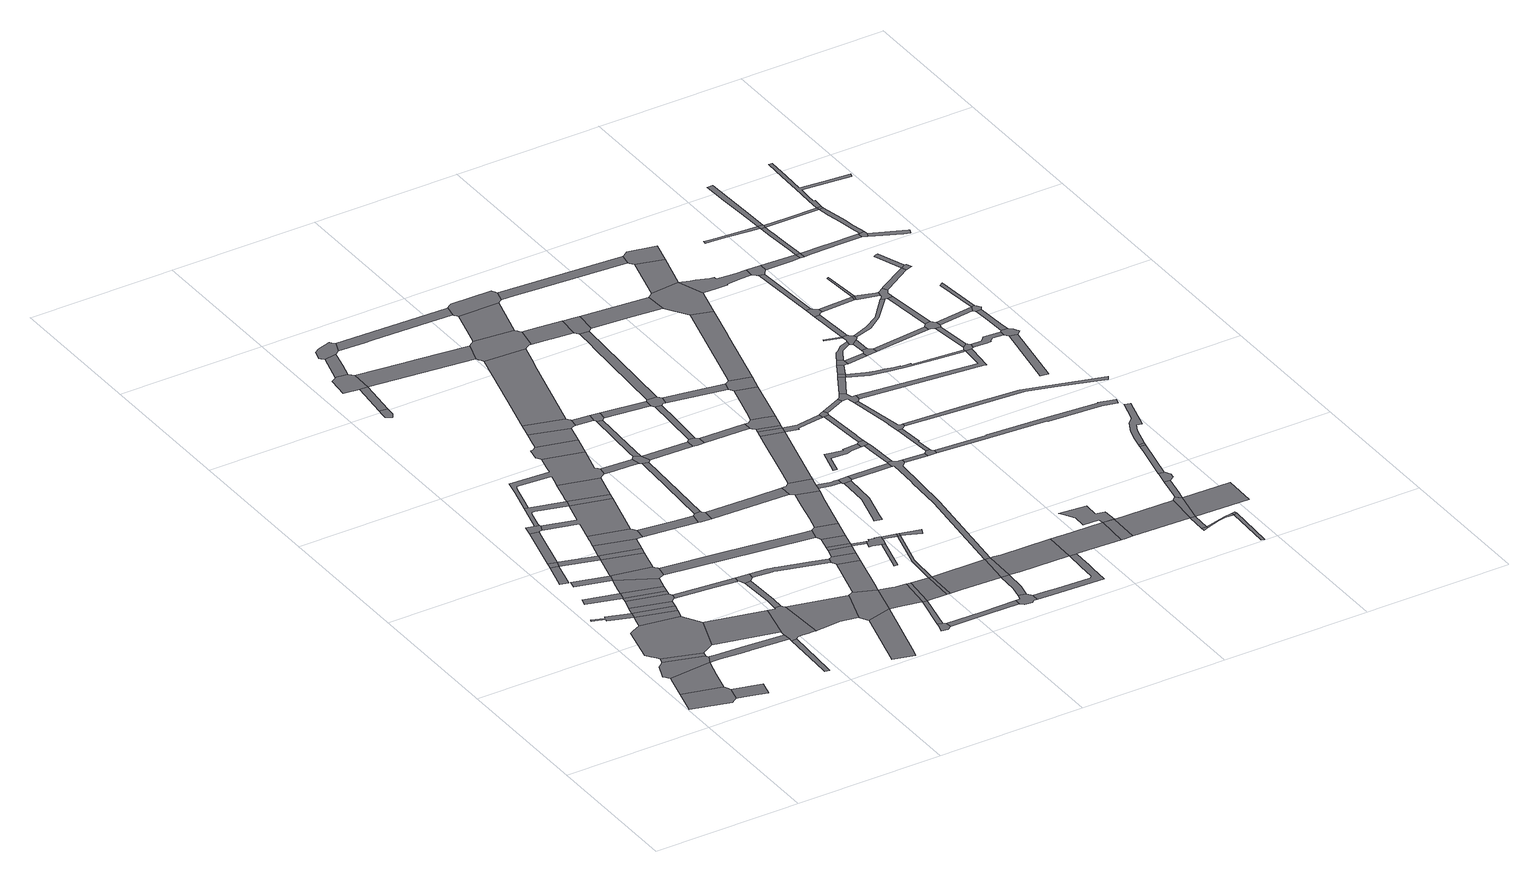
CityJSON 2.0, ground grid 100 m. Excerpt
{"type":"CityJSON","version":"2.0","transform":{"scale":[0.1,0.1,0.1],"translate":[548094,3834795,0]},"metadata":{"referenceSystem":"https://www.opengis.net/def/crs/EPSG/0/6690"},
"CityObjects":{
"road1":{"type":"Road","geometry":[{"type":"MultiSurface","lod":"1","boundaries":[[[0,1,2,3,4,5,6,7]]]}]},
"road2":{"type":"Road","attributes":{"RoadStructureAttribute.sectionType":"1"},"geometry":[{"type":"MultiSurface","lod":"1","boundaries":[[[8,9,10,11,0,7]]]}]},
"road3":{"type":"Road","geometry":[{"type":"MultiSurface","lod":"1","boundaries":[[[12,13,14,15,16,17,10,9,18,19,20]]]}]},
"road4":{"type":"Road","attributes":{"RoadStructureAttribute.sectionType":"1"},"geometry":[{"type":"MultiSurface","lod":"1","boundaries":[[[5,4,21,22,23,24,25]]]}]},
"road5":{"type":"Road","attributes":{"RoadStructureAttribute.sectionType":"1"},"geometry":[{"type":"MultiSurface","lod":"1","boundaries":[[[26,12,20,27]]]}]},
"road6":{"type":"Road","attributes":{"RoadStructureAttribute.sectionType":"1"},"geometry":[{"type":"MultiSurface","lod":"1","boundaries":[[[28,29,30,31,32,33,34,35]]]}]},
"road7":{"type":"Road","geometry":[{"type":"MultiSurface","lod":"1","boundaries":[[[36,37,38,39,40,41,26,27,42,43,44,45,46]]]}]},
"road8":{"type":"Road","attributes":{"RoadStructureAttribute.sectionType":"1"},"geometry":[{"type":"MultiSurface","lod":"1","boundaries":[[[47,48,49,50]]]}]},
"road9":{"type":"Road","attributes":{"RoadStructureAttribute.sectionType":"1"},"geometry":[{"type":"MultiSurface","lod":"1","boundaries":[[[51,52,53,54]]]}]},
"road10":{"type":"Road","attributes":{"RoadStructureAttribute.sectionType":"1"},"geometry":[{"type":"MultiSurface","lod":"1","boundaries":[[[34,55,56,36,46,57,58,59]]]}]},
"road11":{"type":"Road","geometry":[{"type":"MultiSurface","lod":"1","boundaries":[[[60,51,54,61]]]}]},
"road12":{"type":"Road","geometry":[{"type":"MultiSurface","lod":"1","boundaries":[[[35,34,59,62]]]}]},
"road13":{"type":"Road","attributes":{"RoadStructureAttribute.sectionType":"1"},"geometry":[{"type":"MultiSurface","lod":"1","boundaries":[[[63,64,65,66]]]}]},
"road14":{"type":"Road","attributes":{"RoadStructureAttribute.sectionType":"1"},"geometry":[{"type":"MultiSurface","lod":"1","boundaries":[[[67,35,62,68]]]}]},
"road15":{"type":"Road","attributes":{"RoadStructureAttribute.sectionType":"1"},"geometry":[{"type":"MultiSurface","lod":"1","boundaries":[[[69,70,71,18,9,72,73,74,75,76,77,78,79,80,81]]]}]},
"road16":{"type":"Road","geometry":[{"type":"MultiSurface","lod":"1","boundaries":[[[82,67,68,83,84,85,86,87,88]]]}]},
"road17":{"type":"Road","attributes":{"RoadStructureAttribute.sectionType":"1"},"geometry":[{"type":"MultiSurface","lod":"1","boundaries":[[[49,89,90,82,88,91]]]}]},
"road18":{"type":"Road","attributes":{"RoadStructureAttribute.sectionType":"1"},"geometry":[{"type":"MultiSurface","lod":"1","boundaries":[[[92,60,61,93,94]]]}]},
"road19":{"type":"Road","geometry":[{"type":"MultiSurface","lod":"1","boundaries":[[[50,49,91,95]]]}]},
"road20":{"type":"Road","attributes":{"RoadStructureAttribute.sectionType":"1"},"geometry":[{"type":"MultiSurface","lod":"1","boundaries":[[[96,61,54,97,98,99]]]}]},
"road21":{"type":"Road","attributes":{"RoadStructureAttribute.sectionType":"1"},"geometry":[{"type":"MultiSurface","lod":"1","boundaries":[[[65,100,101,50,95,102]]]}]},
"road22":{"type":"Road","attributes":{"RoadStructureAttribute.sectionType":"1"},"geometry":[{"type":"MultiSurface","lod":"1","boundaries":[[[45,44,103,104,105]]]}]},
"road23":{"type":"Road","geometry":[{"type":"MultiSurface","lod":"1","boundaries":[[[106,107,92,94,108,109,110,111,112,113,114]]]}]},
"road24":{"type":"Road","geometry":[{"type":"MultiSurface","lod":"1","boundaries":[[[66,65,102,115,116,117,118,119,120]]]}]},
"road25":{"type":"Road","attributes":{"RoadStructureAttribute.sectionType":"1"},"geometry":[{"type":"MultiSurface","lod":"1","boundaries":[[[121,122,123,124,125,126]]]}]},
"road26":{"type":"Road","attributes":{"RoadStructureAttribute.sectionType":"1"},"geometry":[{"type":"MultiSurface","lod":"1","boundaries":[[[98,127,128,129,130,66,120,131]]]}]},
"road27":{"type":"Road","geometry":[{"type":"MultiSurface","lod":"1","boundaries":[[[99,98,131,132]]]}]},
"road28":{"type":"Road","attributes":{"RoadStructureAttribute.sectionType":"1"},"geometry":[{"type":"MultiSurface","lod":"1","boundaries":[[[133,85,84,134,135,136,137]]]}]},
"road29":{"type":"Road","attributes":{"RoadStructureAttribute.sectionType":"1"},"geometry":[{"type":"MultiSurface","lod":"1","boundaries":[[[138,99,132,139]]]}]},
"road30":{"type":"Road","attributes":{"RoadStructureAttribute.sectionType":"1"},"geometry":[{"type":"MultiSurface","lod":"1","boundaries":[[[140,114,113,141,142,143,144,145,146,147,148,149]]]}]},
"road31":{"type":"Road","geometry":[{"type":"MultiSurface","lod":"1","boundaries":[[[150,151,105,104,152,81,80,153,121,126,154,155,156,157,158,159,160,161,162,163]]]}]},
"road32":{"type":"Road","geometry":[{"type":"MultiSurface","lod":"1","boundaries":[[[164,165,166,138,139,167,168,169,170,171]]]}]},
"road33":{"type":"Road","geometry":[{"type":"MultiSurface","lod":"1","boundaries":[[[147,172,111,110,173,174,164,171,175]]]}]},
"road34":{"type":"Road","attributes":{"RoadStructureAttribute.sectionType":"1"},"geometry":[{"type":"MultiSurface","lod":"1","boundaries":[[[176,177,178,179,180,181,182,150,163]]]}]},
"road35":{"type":"Road","geometry":[{"type":"MultiSurface","lod":"1","boundaries":[[[183,184,185,186,187,188]]]}]},
"road36":{"type":"Road","geometry":[{"type":"MultiSurface","lod":"1","boundaries":[[[189,137,136,190,191,192,179,178,193,194]]]}]},
"road37":{"type":"Road","attributes":{"RoadStructureAttribute.sectionType":"1"},"geometry":[{"type":"MultiSurface","lod":"1","boundaries":[[[195,183,188,196]]]}]},
"road38":{"type":"Road","geometry":[{"type":"MultiSurface","lod":"1","boundaries":[[[148,147,175,197]]]}]},
"road39":{"type":"Road","attributes":{"RoadStructureAttribute.sectionType":"1"},"geometry":[{"type":"MultiSurface","lod":"1","boundaries":[[[160,159,198,199,200,201,202]]]}]},
"road40":{"type":"Road","geometry":[{"type":"MultiSurface","lod":"1","boundaries":[[[203,204,205,206,195,196,207,208]]]}]},
"road41":{"type":"Road","attributes":{"RoadStructureAttribute.sectionType":"1"},"geometry":[{"type":"MultiSurface","lod":"1","boundaries":[[[209,210,211,212,213,214,140,149,215,216,217,218,219,220,221,222,223,224,225,226,227,228,229,230,231,232,233]]]}]},
"road42":{"type":"Road","attributes":{"RoadStructureAttribute.sectionType":"1"},"geometry":[{"type":"MultiSurface","lod":"1","boundaries":[[[234,235,236,237,238,239]]]}]},
"road43":{"type":"Road","attributes":{"RoadStructureAttribute.sectionType":"1"},"geometry":[{"type":"MultiSurface","lod":"1","boundaries":[[[224,240,241,242,148,197,243,225]]]}]},
"road44":{"type":"Road","attributes":{"RoadStructureAttribute.sectionType":"1"},"geometry":[{"type":"MultiSurface","lod":"1","boundaries":[[[244,169,168,245,246,247]]]}]},
"road45":{"type":"Road","attributes":{"RoadStructureAttribute.sectionType":"1"},"geometry":[{"type":"MultiSurface","lod":"1","boundaries":[[[248,249,250,251,203,208]]]}]},
"road46":{"type":"Road","attributes":{"RoadStructureAttribute.sectionType":"1"},"geometry":[{"type":"MultiSurface","lod":"1","boundaries":[[[252,253,117,116,254,255,256,257]]]}]},
"road47":{"type":"Road","attributes":{"RoadStructureAttribute.sectionType":"1"},"geometry":[{"type":"MultiSurface","lod":"1","boundaries":[[[258,259,260,261,262,263,264,194,193,265,266,267,268,269,270]]]}]},
"road48":{"type":"Road","geometry":[{"type":"MultiSurface","lod":"1","boundaries":[[[271,272,273,274,275,276,277,251,250,278,279,280]]]}]},
"road49":{"type":"Road","geometry":[{"type":"MultiSurface","lod":"1","boundaries":[[[281,282,202,201,283,236,235,284]]]}]},
"road50":{"type":"Road","geometry":[{"type":"MultiSurface","lod":"1","boundaries":[[[285,286,287,288,289,290,209,233,291]]]}]},
"road51":{"type":"Road","geometry":[{"type":"MultiSurface","lod":"1","boundaries":[[[292,293,294,295,296,247,246,297,298,299,300,301]]]}]},
"road52":{"type":"Road","geometry":[{"type":"MultiSurface","lod":"1","boundaries":[[[302,303,304,305,306,307,308,309,310]]]}]},
"road53":{"type":"Road","attributes":{"RoadStructureAttribute.sectionType":"1"},"geometry":[{"type":"MultiSurface","lod":"1","boundaries":[[[311,312,285,291,313]]]}]},
"road54":{"type":"Road","attributes":{"RoadStructureAttribute.sectionType":"1"},"geometry":[{"type":"MultiSurface","lod":"1","boundaries":[[[229,228,314,315,316,317]]]}]},
"road55":{"type":"Road","attributes":{"RoadStructureAttribute.sectionType":"1"},"geometry":[{"type":"MultiSurface","lod":"1","boundaries":[[[318,319,320,284,235,321,322,323,324,325]]]}]},
"road56":{"type":"Road","attributes":{"RoadStructureAttribute.sectionType":"1"},"geometry":[{"type":"MultiSurface","lod":"1","boundaries":[[[324,302,310,326]]]}]},
"road57":{"type":"Road","attributes":{"RoadStructureAttribute.sectionType":"1"},"geometry":[{"type":"MultiSurface","lod":"1","boundaries":[[[327,328,281,284,329,330,331]]]}]},
"road58":{"type":"Road","attributes":{"RoadStructureAttribute.sectionType":"1"},"geometry":[{"type":"MultiSurface","lod":"1","boundaries":[[[332,333,334,335,294,293,336,337,338]]]}]},
"road59":{"type":"Road","attributes":{"RoadStructureAttribute.sectionType":"1"},"geometry":[{"type":"MultiSurface","lod":"1","boundaries":[[[339,340,207,196,341,342]]]}]},
"road60":{"type":"Road","geometry":[{"type":"MultiSurface","lod":"1","boundaries":[[[343,311,313,344,345,346,347,348,349,350]]]}]},
"road61":{"type":"Road","geometry":[{"type":"MultiSurface","lod":"1","boundaries":[[[351,352,270,269,353,354,327,331,355]]]}]},
"road62":{"type":"Road","geometry":[{"type":"MultiSurface","lod":"1","boundaries":[[[325,324,326,356]]]}]},
"road63":{"type":"Road","geometry":[{"type":"MultiSurface","lod":"1","boundaries":[[[357,317,316,332,338,358,359]]]}]},
"road64":{"type":"Road","attributes":{"RoadStructureAttribute.sectionType":"1"},"geometry":[{"type":"MultiSurface","lod":"1","boundaries":[[[360,351,355,361,362]]]}]},
"road65":{"type":"Road","attributes":{"RoadStructureAttribute.sectionType":"1"},"geometry":[{"type":"MultiSurface","lod":"1","boundaries":[[[363,356,326,364,365,366,367]]]}]},
"road66":{"type":"Road","geometry":[{"type":"MultiSurface","lod":"1","boundaries":[[[368,360,362,369,370]]]}]},
"road67":{"type":"Road","attributes":{"RoadStructureAttribute.sectionType":"1"},"geometry":[{"type":"MultiSurface","lod":"1","boundaries":[[[371,301,300,372,373]]]}]},
"road68":{"type":"Road","attributes":{"RoadStructureAttribute.sectionType":"1"},"geometry":[{"type":"MultiSurface","lod":"1","boundaries":[[[374,307,306,375,376,377]]]}]},
"road69":{"type":"Road","attributes":{"RoadStructureAttribute.sectionType":"1"},"geometry":[{"type":"MultiSurface","lod":"1","boundaries":[[[378,368,370,379]]]}]},
"road70":{"type":"Road","attributes":{"RoadStructureAttribute.sectionType":"1"},"geometry":[{"type":"MultiSurface","lod":"1","boundaries":[[[380,381,357,359,382,383]]]}]},
"road71":{"type":"Road","attributes":{"RoadStructureAttribute.sectionType":"1"},"geometry":[{"type":"MultiSurface","lod":"1","boundaries":[[[347,346,384,385]]]}]},
"road72":{"type":"Road","geometry":[{"type":"MultiSurface","lod":"1","boundaries":[[[367,366,386,387]]]}]},
"road73":{"type":"Road","attributes":{"RoadStructureAttribute.sectionType":"1"},"geometry":[{"type":"MultiSurface","lod":"1","boundaries":[[[388,280,279,389,390,391,392,393,394]]]}]},
"road74":{"type":"Road","geometry":[{"type":"MultiSurface","lod":"1","boundaries":[[[395,257,256,396,378,379,397]]]}]},
"road75":{"type":"Road","attributes":{"RoadStructureAttribute.sectionType":"1"},"geometry":[{"type":"MultiSurface","lod":"1","boundaries":[[[398,399,343,350,400,401,402]]]}]},
"road76":{"type":"Road","attributes":{"RoadStructureAttribute.sectionType":"1"},"geometry":[{"type":"MultiSurface","lod":"1","boundaries":[[[403,369,362,404,405]]]}]},
"road77":{"type":"Road","attributes":{"RoadStructureAttribute.sectionType":"1"},"geometry":[{"type":"MultiSurface","lod":"1","boundaries":[[[359,358,406,407]]]}]},
"road78":{"type":"Road","attributes":{"RoadStructureAttribute.sectionType":"1"},"geometry":[{"type":"MultiSurface","lod":"1","boundaries":[[[408,409,410,411,412]]]}]},
"road79":{"type":"Road","geometry":[{"type":"MultiSurface","lod":"1","boundaries":[[[385,384,413,380,383,414,415,416]]]}]},
"road80":{"type":"Road","geometry":[{"type":"MultiSurface","lod":"1","boundaries":[[[417,418,419,420,421,422,405,404,423,424,425,408,412,426,427,428,429]]]}]},
"road81":{"type":"Road","attributes":{"RoadStructureAttribute.sectionType":"1"},"geometry":[{"type":"MultiSurface","lod":"1","boundaries":[[[430,431,432,433,367,387]]]}]},
"road82":{"type":"Road","attributes":{"RoadStructureAttribute.sectionType":"1"},"geometry":[{"type":"MultiSurface","lod":"1","boundaries":[[[434,435,436,395,397,437,438]]]}]},
"road83":{"type":"Road","attributes":{"RoadStructureAttribute.sectionType":"1"},"geometry":[{"type":"MultiSurface","lod":"1","boundaries":[[[439,387,386,440,441,442,443,444]]]}]},
"road84":{"type":"Road","attributes":{"RoadStructureAttribute.sectionType":"1"},"geometry":[{"type":"MultiSurface","lod":"1","boundaries":[[[429,428,432,445]]]}]},
"road85":{"type":"Road","geometry":[{"type":"MultiSurface","lod":"1","boundaries":[[[446,447,377,376,448,449,450,451,452,453]]]}]},
"road86":{"type":"Road","attributes":{"RoadStructureAttribute.sectionType":"1"},"geometry":[{"type":"MultiSurface","lod":"1","boundaries":[[[416,415,454,455]]]}]},
"road87":{"type":"Road","geometry":[{"type":"MultiSurface","lod":"1","boundaries":[[[456,407,406,457,458,459,460,461]]]}]},
"road88":{"type":"Road","geometry":[{"type":"MultiSurface","lod":"1","boundaries":[[[445,432,431,462]]]}]},
"road89":{"type":"Road","geometry":[{"type":"MultiSurface","lod":"1","boundaries":[[[463,464,465,373,372,466,434,438,467,468,469]]]}]},
"road90":{"type":"Road","geometry":[{"type":"MultiSurface","lod":"1","boundaries":[[[470,471,342,341,472,473,474,398,402,475,476,477,478,479,480,481,482]]]}]},
"road91":{"type":"Road","attributes":{"RoadStructureAttribute.sectionType":"1"},"geometry":[{"type":"MultiSurface","lod":"1","boundaries":[[[443,483,446,453,484,485]]]}]},
"road92":{"type":"Road","geometry":[{"type":"MultiSurface","lod":"1","boundaries":[[[486,487,488,489,462,431]]]}]},
"road93":{"type":"Road","attributes":{"RoadStructureAttribute.sectionType":"1"},"geometry":[{"type":"MultiSurface","lod":"1","boundaries":[[[490,491,456,461,492,493]]]}]},
"road94":{"type":"Road","geometry":[{"type":"MultiSurface","lod":"1","boundaries":[[[444,443,485,494]]]}]},
"road95":{"type":"Road","attributes":{"RoadStructureAttribute.sectionType":"1"},"geometry":[{"type":"MultiSurface","lod":"1","boundaries":[[[495,496,497,498,499,500,501,502]]]}]},
"road96":{"type":"Road","attributes":{"RoadStructureAttribute.sectionType":"1"},"geometry":[{"type":"MultiSurface","lod":"1","boundaries":[[[503,504,505,506,468,467,507,508,509]]]}]},
"road97":{"type":"Road","attributes":{"RoadStructureAttribute.sectionType":"1"},"geometry":[{"type":"MultiSurface","lod":"1","boundaries":[[[510,511,470,482,512]]]}]},
"road98":{"type":"Road","geometry":[{"type":"MultiSurface","lod":"1","boundaries":[[[513,455,454,490,493,514,515,516,517]]]}]},
"road99":{"type":"Road","attributes":{"RoadStructureAttribute.sectionType":"1"},"geometry":[{"type":"MultiSurface","lod":"1","boundaries":[[[460,459,518,519]]]}]},
"road100":{"type":"Road","attributes":{"RoadStructureAttribute.sectionType":"1"},"geometry":[{"type":"MultiSurface","lod":"1","boundaries":[[[520,521,522,463,469,523]]]}]},
"road101":{"type":"Road","geometry":[{"type":"MultiSurface","lod":"1","boundaries":[[[509,508,524,525,495,502,526,527,528]]]}]},
"road102":{"type":"Road","attributes":{"RoadStructureAttribute.sectionType":"1"},"geometry":[{"type":"MultiSurface","lod":"1","boundaries":[[[529,530,531,532,533,534,535,452,451,536,537,538,539,540,541]]]}]},
"road103":{"type":"Road","geometry":[{"type":"MultiSurface","lod":"1","boundaries":[[[542,543,394,393,544,545,510,512,546,547,548,549,550]]]}]},
"road104":{"type":"Road","attributes":{"RoadStructureAttribute.sectionType":"1"},"geometry":[{"type":"MultiSurface","lod":"1","boundaries":[[[551,479,478,552,553,554,555]]]}]},
"road105":{"type":"Road","attributes":{"RoadStructureAttribute.sectionType":"1"},"geometry":[{"type":"MultiSurface","lod":"1","boundaries":[[[556,557,558,513,517,559,560]]]}]},
"road106":{"type":"Road","attributes":{"RoadStructureAttribute.sectionType":"1"},"geometry":[{"type":"MultiSurface","lod":"1","boundaries":[[[561,562,494,485,563,564,565,566]]]}]},
"road107":{"type":"Road","geometry":[{"type":"MultiSurface","lod":"1","boundaries":[[[567,568,520,523,569]]]}]},
"road108":{"type":"Road","attributes":{"RoadStructureAttribute.sectionType":"1"},"geometry":[{"type":"MultiSurface","lod":"1","boundaries":[[[570,567,569,571,572]]]}]},
"road109":{"type":"Road","attributes":{"RoadStructureAttribute.sectionType":"1"},"geometry":[{"type":"MultiSurface","lod":"1","boundaries":[[[573,516,515,574,575]]]}]},
"road110":{"type":"Road","attributes":{"RoadStructureAttribute.sectionType":"1"},"geometry":[{"type":"MultiSurface","lod":"1","boundaries":[[[576,577,578,579,580,581,582,583,584,585,444,494,586,587,588,589]]]}]},
"road111":{"type":"Road","geometry":[{"type":"MultiSurface","lod":"1","boundaries":[[[590,591,592,593,594,519,518,595,570,572,596]]]}]},
"road112":{"type":"Road","attributes":{"RoadStructureAttribute.sectionType":"1"},"geometry":[{"type":"MultiSurface","lod":"1","boundaries":[[[597,598,528,527,599,600,580,579]]]}]},
"road113":{"type":"Road","attributes":{"RoadStructureAttribute.sectionType":"1"},"geometry":[{"type":"MultiSurface","lod":"1","boundaries":[[[601,602,603,604,605,606,607,608,609,610]]]}]},
"road114":{"type":"Road","geometry":[{"type":"MultiSurface","lod":"1","boundaries":[[[611,612,555,554,613,614,556,560,615,616,617]]]}]},
"road115":{"type":"Road","attributes":{"RoadStructureAttribute.sectionType":"1"},"geometry":[{"type":"MultiSurface","lod":"1","boundaries":[[[618,619,620,592,591,590,596,621,622,623]]]}]},
"road116":{"type":"Road","attributes":{"RoadStructureAttribute.sectionType":"1"},"geometry":[{"type":"MultiSurface","lod":"1","boundaries":[[[624,625,626,627,569,523,628,629,630,631,632,633,634]]]}]},
"road117":{"type":"Road","geometry":[{"type":"MultiSurface","lod":"1","boundaries":[[[635,636,637,638,639,578,577]]]}]},
"road118":{"type":"Road","geometry":[{"type":"MultiSurface","lod":"1","boundaries":[[[640,641,610,609,637,636]]]}]},
"road119":{"type":"Road","geometry":[{"type":"MultiSurface","lod":"1","boundaries":[[[642,643,644,575,574,645,618,623,646]]]}]},
"road120":{"type":"Road","attributes":{"RoadStructureAttribute.sectionType":"1"},"geometry":[{"type":"MultiSurface","lod":"1","boundaries":[[[647,648,649,650,651,641,640]]]}]},
"road121":{"type":"Road","geometry":[{"type":"MultiSurface","lod":"1","boundaries":[[[652,653,566,565,529,541,654,655,656,657,658,659]]]}]},
"road122":{"type":"Road","geometry":[{"type":"MultiSurface","lod":"1","boundaries":[[[589,588,660,661]]]}]},
"road123":{"type":"Road","geometry":[{"type":"MultiSurface","lod":"1","boundaries":[[[662,663,664,634,633,650,649,665]]]}]},
"road124":{"type":"Road","attributes":{"RoadStructureAttribute.sectionType":"1"},"geometry":[{"type":"MultiSurface","lod":"1","boundaries":[[[617,616,666,667,668,669]]]}]},
"road125":{"type":"Road","geometry":[{"type":"MultiSurface","lod":"1","boundaries":[[[670,671,672,661,660,673,674]]]}]},
"road126":{"type":"Road","attributes":{"RoadStructureAttribute.sectionType":"1"},"geometry":[{"type":"MultiSurface","lod":"1","boundaries":[[[675,662,665,676]]]}]},
"road127":{"type":"Road","attributes":{"RoadStructureAttribute.sectionType":"1"},"geometry":[{"type":"MultiSurface","lod":"1","boundaries":[[[677,548,547,678,679,680,681,682,683]]]}]},
"road128":{"type":"Road","attributes":{"RoadStructureAttribute.sectionType":"1"},"geometry":[{"type":"MultiSurface","lod":"1","boundaries":[[[684,685,686,687,672,671]]]}]},
"road129":{"type":"Road","attributes":{"RoadStructureAttribute.sectionType":"1"},"geometry":[{"type":"MultiSurface","lod":"1","boundaries":[[[688,689,642,646,690,691,692]]]}]},
"road130":{"type":"Road","attributes":{"RoadStructureAttribute.sectionType":"1"},"geometry":[{"type":"MultiSurface","lod":"1","boundaries":[[[693,694,695,696,697,698,699,700,701,702]]]}]},
"road131":{"type":"Road","attributes":{"RoadStructureAttribute.sectionType":"1"},"geometry":[{"type":"MultiSurface","lod":"1","boundaries":[[[659,658,703,704,705]]]}]},
"road132":{"type":"Road","geometry":[{"type":"MultiSurface","lod":"1","boundaries":[[[706,707,708,709,710,711,712,713,714,687,686,715,716]]]}]},
"road133":{"type":"Road","geometry":[{"type":"MultiSurface","lod":"1","boundaries":[[[717,718,719,675,676,720,712,711,721,722,723,724,725,726]]]}]},
"road134":{"type":"Road","attributes":{"RoadStructureAttribute.sectionType":"1"},"geometry":[{"type":"MultiSurface","lod":"1","boundaries":[[[727,717,726,728]]]}]},
"road135":{"type":"Road","geometry":[{"type":"MultiSurface","lod":"1","boundaries":[[[729,727,728,730,731]]]}]},
"road136":{"type":"Road","geometry":[{"type":"MultiSurface","lod":"1","boundaries":[[[732,733,734,735,669,668,736,688,692,737,738,739,740]]]}]},
"road137":{"type":"Road","attributes":{"RoadStructureAttribute.sectionType":"1"},"geometry":[{"type":"MultiSurface","lod":"1","boundaries":[[[705,704,741,742]]]}]},
"road138":{"type":"Road","attributes":{"RoadStructureAttribute.sectionType":"1"},"geometry":[{"type":"MultiSurface","lod":"1","boundaries":[[[743,729,731,744,745]]]}]},
"road139":{"type":"Road","geometry":[{"type":"MultiSurface","lod":"1","boundaries":[[[746,747,743,745,748,749,750,751,752]]]}]},
"road140":{"type":"Road","attributes":{"RoadStructureAttribute.sectionType":"1"},"geometry":[{"type":"MultiSurface","lod":"1","boundaries":[[[753,733,732,754]]]}]},
"road141":{"type":"Road","geometry":[{"type":"MultiSurface","lod":"1","boundaries":[[[755,756,757,758]]]}]},
"road142":{"type":"Road","attributes":{"RoadStructureAttribute.sectionType":"1"},"geometry":[{"type":"MultiSurface","lod":"1","boundaries":[[[741,755,758,759]]]}]},
"road143":{"type":"Road","attributes":{"RoadStructureAttribute.sectionType":"1"},"geometry":[{"type":"MultiSurface","lod":"1","boundaries":[[[760,750,749,761]]]}]},
"road144":{"type":"Road","attributes":{"RoadStructureAttribute.sectionType":"1"},"geometry":[{"type":"MultiSurface","lod":"1","boundaries":[[[762,763,764,765,766,767,768,769,746,752,770,771,772,773,774]]]}]},
"road145":{"type":"Road","geometry":[{"type":"MultiSurface","lod":"1","boundaries":[[[775,776,683,682,777,753,754,778]]]}]},
"road146":{"type":"Road","geometry":[{"type":"MultiSurface","lod":"1","boundaries":[[[779,742,741,759,780]]]}]},
"road147":{"type":"Road","attributes":{"RoadStructureAttribute.sectionType":"1"},"geometry":[{"type":"MultiSurface","lod":"1","boundaries":[[[781,782,783,758,757,784,785,786,787]]]}]},
"road148":{"type":"Road","geometry":[{"type":"MultiSurface","lod":"1","boundaries":[[[788,789,790,791]]]}]},
"road149":{"type":"Road","attributes":{"RoadStructureAttribute.sectionType":"1"},"geometry":[{"type":"MultiSurface","lod":"1","boundaries":[[[792,793,723,722,794,795,796,797,798]]]}]},
"road150":{"type":"Road","attributes":{"RoadStructureAttribute.sectionType":"1"},"geometry":[{"type":"MultiSurface","lod":"1","boundaries":[[[799,800,801,802,803,804,674,673,805,806,807,808,809,810,811]]]}]},
"road151":{"type":"Road","geometry":[{"type":"MultiSurface","lod":"1","boundaries":[[[812,813,814,815,816,817,818,760,761,819,820]]]}]},
"road152":{"type":"Road","attributes":{"RoadStructureAttribute.sectionType":"1"},"geometry":[{"type":"MultiSurface","lod":"1","boundaries":[[[821,822,823,824,825,826,827,828,829,732,740,830,831,832,833,834,835,836,837,838]]]}]},
"road153":{"type":"Road","attributes":{"RoadStructureAttribute.sectionType":"1"},"geometry":[{"type":"MultiSurface","lod":"1","boundaries":[[[839,840,841,842,815,814]]]}]},
"road154":{"type":"Road","attributes":{"RoadStructureAttribute.sectionType":"1"},"geometry":[{"type":"MultiSurface","lod":"1","boundaries":[[[843,844,787,845,846,847]]]}]},
"road155":{"type":"Road","geometry":[{"type":"MultiSurface","lod":"1","boundaries":[[[791,790,848,849,762,774,850,841,840,851,852,853,854,855,856]]]}]},
"road156":{"type":"Road","attributes":{"RoadStructureAttribute.sectionType":"1"},"geometry":[{"type":"MultiSurface","lod":"1","boundaries":[[[857,858,779,780,859,860]]]}]},
"road157":{"type":"Road","attributes":{"RoadStructureAttribute.sectionType":"1"},"geometry":[{"type":"MultiSurface","lod":"1","boundaries":[[[861,862,863,864,865,866,867,868,731,730,869,870,871,872,873,874,792,875]]]}]},
"road158":{"type":"Road","attributes":{"RoadStructureAttribute.sectionType":"1"},"geometry":[{"type":"MultiSurface","lod":"1","boundaries":[[[876,877,791,856]]]}]},
"road159":{"type":"Road","geometry":[{"type":"MultiSurface","lod":"1","boundaries":[[[878,781,787,844]]]}]},
"road160":{"type":"Road","attributes":{"RoadStructureAttribute.sectionType":"1"},"geometry":[{"type":"MultiSurface","lod":"1","boundaries":[[[879,780,759,880,881]]]}]},
"road161":{"type":"Road","geometry":[{"type":"MultiSurface","lod":"1","boundaries":[[[882,883,857,860,884,885,886,887,888,889,890]]]}]},
"road162":{"type":"Road","geometry":[{"type":"MultiSurface","lod":"1","boundaries":[[[891,892,893,894,877,876,895,896,897,898,899]]]}]},
"road163":{"type":"Road","attributes":{"RoadStructureAttribute.sectionType":"1"},"geometry":[{"type":"MultiSurface","lod":"1","boundaries":[[[900,901,716,715,902,903,904,905,906]]]}]},
"road164":{"type":"Road","attributes":{"RoadStructureAttribute.sectionType":"1"},"geometry":[{"type":"MultiSurface","lod":"1","boundaries":[[[907,894,893,908]]]}]},
"road165":{"type":"Road","attributes":{"RoadStructureAttribute.sectionType":"1"},"geometry":[{"type":"MultiSurface","lod":"1","boundaries":[[[909,910,882,890,911,912]]]}]},
"road166":{"type":"Road","attributes":{"RoadStructureAttribute.sectionType":"1"},"geometry":[{"type":"MultiSurface","lod":"1","boundaries":[[[913,820,819,914]]]}]},
"road167":{"type":"Road","geometry":[{"type":"MultiSurface","lod":"1","boundaries":[[[838,837,915,907,908,916,917,918,919,920]]]}]},
"road168":{"type":"Road","attributes":{"RoadStructureAttribute.sectionType":"1"},"geometry":[{"type":"MultiSurface","lod":"1","boundaries":[[[921,899,898,922]]]}]},
"road169":{"type":"Road","attributes":{"RoadStructureAttribute.sectionType":"1"},"geometry":[{"type":"MultiSurface","lod":"1","boundaries":[[[923,924,925,926,853,852,927,928,929,930,931]]]}]},
"road170":{"type":"Road","geometry":[{"type":"MultiSurface","lod":"1","boundaries":[[[932,909,912,933]]]}]},
"road171":{"type":"Road","geometry":[{"type":"MultiSurface","lod":"1","boundaries":[[[934,921,922,935]]]}]},
"road172":{"type":"Road","attributes":{"RoadStructureAttribute.sectionType":"1"},"geometry":[{"type":"MultiSurface","lod":"1","boundaries":[[[936,920,919,937,938,939]]]}]},
"road173":{"type":"Road","geometry":[{"type":"MultiSurface","lod":"1","boundaries":[[[940,941,942,943,875,792,798,944,945,946]]]}]},
"road174":{"type":"Road","attributes":{"RoadStructureAttribute.sectionType":"1"},"geometry":[{"type":"MultiSurface","lod":"1","boundaries":[[[947,948,949,921,934]]]}]},
"road175":{"type":"Road","attributes":{"RoadStructureAttribute.sectionType":"1"},"geometry":[{"type":"MultiSurface","lod":"1","boundaries":[[[950,951,952,953,954,932,933,955,956,957,958,959]]]}]},
"road176":{"type":"Road","attributes":{"RoadStructureAttribute.sectionType":"1"},"geometry":[{"type":"MultiSurface","lod":"1","boundaries":[[[960,961,962,963,964,965,966,967,968,969,970]]]}]},
"road177":{"type":"Road","attributes":{"RoadStructureAttribute.sectionType":"1"},"geometry":[{"type":"MultiSurface","lod":"1","boundaries":[[[971,942,941,972]]]}]},
"road178":{"type":"Road","attributes":{"RoadStructureAttribute.sectionType":"1"},"geometry":[{"type":"MultiSurface","lod":"1","boundaries":[[[973,934,935,974,975,976]]]}]},
"road179":{"type":"Road","geometry":[{"type":"MultiSurface","lod":"1","boundaries":[[[977,978,979,980,981,982,913,914,983,984,985,971,972,986,987,988]]]}]},
"road180":{"type":"Road","attributes":{"RoadStructureAttribute.sectionType":"1"},"geometry":[{"type":"MultiSurface","lod":"1","boundaries":[[[989,990,980,979]]]}]},
"road181":{"type":"Road","geometry":[{"type":"MultiSurface","lod":"1","boundaries":[[[991,939,938,992]]]}]},
"road182":{"type":"Road","geometry":[{"type":"MultiSurface","lod":"1","boundaries":[[[993,994,976,975,995,996,923,931,997,998,990,989,999,1000,1001]]]}]},
"road183":{"type":"Road","attributes":{"RoadStructureAttribute.sectionType":"1"},"geometry":[{"type":"MultiSurface","lod":"1","boundaries":[[[1002,1003,946,945,1004,1005,1006,1007,1008,1009,1010]]]}]},
"road184":{"type":"Road","attributes":{"RoadStructureAttribute.sectionType":"1"},"geometry":[{"type":"MultiSurface","lod":"1","boundaries":[[[1011,1012,1013,1014,1015,1016,1017,1018,1019,1020,939,991]]]}]},
"road185":{"type":"Road","attributes":{"RoadStructureAttribute.sectionType":"1"},"geometry":[{"type":"MultiSurface","lod":"1","boundaries":[[[1021,1022,1023,1024]]]}]},
"road186":{"type":"Road","geometry":[{"type":"MultiSurface","lod":"1","boundaries":[[[1025,970,969,1017,1016,1026]]]}]},
"road187":{"type":"Road","attributes":{"RoadStructureAttribute.sectionType":"1"},"geometry":[{"type":"MultiSurface","lod":"1","boundaries":[[[1027,988,987,1028]]]}]},
"road188":{"type":"Road","attributes":{"RoadStructureAttribute.sectionType":"1"},"geometry":[{"type":"MultiSurface","lod":"1","boundaries":[[[1029,1030,1031,1032,970,1025,1033,1034]]]}]},
"road189":{"type":"Road","attributes":{"RoadStructureAttribute.sectionType":"1"},"geometry":[{"type":"MultiSurface","lod":"1","boundaries":[[[1035,1036,1037,993,1001,1038,1039]]]}]},
"road190":{"type":"Road","geometry":[{"type":"MultiSurface","lod":"1","boundaries":[[[1040,1010,1009,1021,1024,1041,1042,1043]]]}]},
"road191":{"type":"Road","attributes":{"RoadStructureAttribute.sectionType":"1"},"geometry":[{"type":"MultiSurface","lod":"1","boundaries":[[[1044,1045,991,992,1046,1047,1048,1049,1050]]]}]},
"road192":{"type":"Road","attributes":{"RoadStructureAttribute.sectionType":"1"},"geometry":[{"type":"MultiSurface","lod":"1","boundaries":[[[1051,1052,1040,1043,1053,1054]]]}]},
"road193":{"type":"Road","geometry":[{"type":"MultiSurface","lod":"1","boundaries":[[[1055,1027,1028,1056,1051,1054,1057]]]}]},
"road194":{"type":"Road","attributes":{"RoadStructureAttribute.sectionType":"1"},"geometry":[{"type":"MultiSurface","lod":"1","boundaries":[[[1058,1026,1016,1059,1060,1061]]]}]},
"road195":{"type":"Road","attributes":{"RoadStructureAttribute.sectionType":"1"},"geometry":[{"type":"MultiSurface","lod":"1","boundaries":[[[1062,1063,1027,1055]]]}]},
"road196":{"type":"Road","geometry":[{"type":"MultiSurface","lod":"1","boundaries":[[[1064,1065,1066,1067,1068]]]}]},
"road197":{"type":"Road","geometry":[{"type":"MultiSurface","lod":"1","boundaries":[[[1069,1070,1068,1067,1035,1039,1071,1072]]]}]},
"road198":{"type":"Road","geometry":[{"type":"MultiSurface","lod":"1","boundaries":[[[1073,1074,1050,1049,1075,1076]]]}]},
"road199":{"type":"Road","attributes":{"RoadStructureAttribute.sectionType":"1"},"geometry":[{"type":"MultiSurface","lod":"1","boundaries":[[[1077,1078,1079,1080,1060,1081,1082,1083,1074,1073]]]}]},
"road200":{"type":"Road","geometry":[{"type":"MultiSurface","lod":"1","boundaries":[[[1061,1060,1080,1084]]]}]},
"road201":{"type":"Road","attributes":{"RoadStructureAttribute.sectionType":"1"},"geometry":[{"type":"MultiSurface","lod":"1","boundaries":[[[1085,1076,1075,1086,1087,1088,1089,1090]]]}]},
"road202":{"type":"Road","attributes":{"RoadStructureAttribute.sectionType":"1"},"geometry":[{"type":"MultiSurface","lod":"1","boundaries":[[[1091,1092,1093,1094,1095,1096,1097,1098,1099,1061,1084,1100,1101,1102,1103,1104,1105,1106]]]}]}
},
"vertices":[
[53,402,0],[8,229,0],[271,160,0],[290,172,0],[313,185,0],[339,288,0],[330,306,0],[315,332,0],
[353,474,0],[391,610,0],[100,581,0],[90,541,0],
[152,758,0],[129,740,0],[112,727,0],[70,621,0],[74,615,0],[90,594,0],[419,665,0],[417,666,0],[409,681,0],
[326,183,0],[375,170,0],[430,156,0],[509,135,0],[534,237,0],
[161,798,0],[418,717,0],
[132,1369,0],[126,1354,0],[40,1384,0],[36,1369,0],[122,1343,0],[116,1325,0],[275,1269,0],[289,1318,0],
[252,1176,0],[191,1144,0],[163,1129,0],[105,881,0],[128,847,0],[149,816,0],[436,728,0],[438,729,0],[505,768,0],[590,1006,0],[518,1133,0],
[117,1600,0],[104,1548,0],[333,1484,0],[347,1538,0],
[144,2001,0],[97,1818,0],[150,1804,0],[197,1988,0],
[274,1264,0],[268,1238,0],[526,1159,0],[532,1180,0],[537,1199,0],
[155,2046,0],[212,2032,0],
[550,1247,0],
[163,1801,0],[149,1748,0],[385,1686,0],[400,1739,0],
[302,1371,0],[564,1301,0],
[668,648,0],[467,661,0],[426,664,0],[404,609,0],[422,609,0],[463,606,0],[623,594,0],[631,594,0],[644,593,0],[657,592,0],[665,591,0],[933,573,0],[929,631,0],
[324,1450,0],[586,1323,0],[590,1322,0],[603,1357,0],[598,1360,0],[597,1361,0],[587,1381,0],
[331,1480,0],[328,1467,0],[596,1416,0],
[242,2388,0],[298,2362,0],[302,2373,0],
[610,1470,0],
[223,2029,0],[218,1982,0],[447,1916,0],[459,1962,0],
[376,1651,0],[358,1584,0],[633,1561,0],
[864,685,0],[931,669,0],[987,914,0],
[306,2443,0],[258,2454,0],[305,2378,0],[313,2382,0],[324,2382,0],[345,2426,0],[342,2428,0],[340,2436,0],[313,2442,0],
[669,1576,0],[675,1575,0],[691,1654,0],[686,1661,0],[679,1669,0],[668,1685,0],
[932,553,0],[918,179,0],[917,159,0],[950,154,0],[951,179,0],[968,552,0],
[439,1889,0],[433,1865,0],[431,1860,0],[404,1754,0],[709,1845,0],
[722,1895,0],
[910,1331,0],[788,1305,0],[810,1302,0],[1013,1283,0],[1017,1321,0],
[489,2073,0],[750,2005,0],
[366,2643,0],[342,2455,0],[371,2569,0],[375,2576,0],[380,2581,0],[391,2585,0],[402,2583,0],[607,2526,0],[619,2574,0],[390,2637,0],
[1042,916,0],[1041,902,0],[929,638,0],[932,563,0],[970,553,0],[987,569,0],[1022,569,0],[1058,568,0],[1099,568,0],[1114,569,0],[1100,889,0],[1094,897,0],[1082,913,0],[1082,914,0],
[517,2180,0],[508,2144,0],[506,2137,0],[772,2002,0],[793,2000,0],[802,2081,0],[787,2102,0],[779,2113,0],
[566,2369,0],[552,2321,0],[549,2306,0],[870,2456,0],
[1086,1002,0],[1085,1050,0],[1080,1243,0],[1038,1238,0],[1045,1049,0],[1047,1003,0],[1045,969,0],
[210,4020,0],[205,3980,0],[203,3943,0],[242,3918,0],[261,3948,0],[267,4014,0],
[1041,1319,0],[1020,1279,0],[1024,1277,0],[1025,1273,0],[1108,1273,0],[1112,1313,0],
[240,4288,0],[295,4281,0],
[882,2504,0],
[1131,570,0],[1169,573,0],[1290,582,0],[1407,557,0],[1489,797,0],
[189,4476,0],[187,4468,0],[148,4448,0],[132,4300,0],[295,4431,0],[269,4464,0],
[745,3052,0],[723,2965,0],[719,2948,0],[709,2907,0],[436,2925,0],[412,2820,0],[413,2730,0],[436,2816,0],[449,2859,0],[456,2872,0],[463,2876,0],[471,2876,0],[695,2859,0],[690,2841,0],[676,2787,0],[668,2759,0],[931,2688,0],[965,2711,0],[968,2714,0],[973,2713,0],[981,2773,0],[976,2781,0],[972,2786,0],[960,2804,0],[1007,2983,0],
[1481,51,0],[1611,543,0],[1443,495,0],[1335,90,0],[1328,60,0],[1473,22,0],
[643,2667,0],[639,2649,0],[630,2615,0],[921,2652,0],
[1052,2052,0],[1044,1973,0],[1160,1960,0],[1173,2038,0],
[294,4564,0],[322,4674,0],[327,4691,0],[242,4676,0],
[1624,1534,0],[1116,1599,0],[1295,1495,0],[1321,1491,0],[1663,1448,0],[1683,1525,0],
[1503,1232,0],[1285,1293,0],[1278,1294,0],[1267,1296,0],[1250,1299,0],[1246,1300,0],[1233,1303,0],[1243,1260,0],[1250,1259,0],[1262,1258,0],[1275,1254,0],[1592,1163,0],[1604,1203,0],
[370,4813,0],[362,4822,0],[273,4797,0],[237,4771,0],[218,4708,0],[224,4699,0],[226,4697,0],[331,4694,0],[359,4713,0],[389,4793,0],
[1526,815,0],[1524,814,0],[1423,529,0],[1666,758,0],
[782,3185,0],[750,3163,0],[749,3162,0],[739,3163,0],[723,3082,0],[732,3070,0],[1042,3118,0],
[1238,2052,0],[1234,2058,0],[1194,2054,0],[1192,2053,0],[1180,2043,0],[1174,1958,0],[1178,1958,0],[1225,1953,0],[1251,1952,0],[1253,2032,0],
[1765,247,0],[1759,224,0],[1746,172,0],[1788,162,0],[1820,185,0],[1812,224,0],[1804,233,0],[1798,238,0],[1797,239,0],
[817,3323,0],[800,3257,0],[1076,3246,0],
[1034,2711,0],[1149,2707,0],[1213,2704,0],[1202,2765,0],
[1763,733,0],[1761,733,0],[1753,735,0],[1694,528,0],[1711,525,0],[1818,505,0],[1824,504,0],[1847,724,0],
[1852,498,0],
[1612,1129,0],[1532,835,0],[1672,780,0],[1683,820,0],[1754,1092,0],
[1226,2695,0],[1221,2598,0],[1220,2571,0],[1220,2568,0],[1260,2568,0],[1260,2569,0],[1266,2683,0],
[716,4384,0],[605,4396,0],[1005,4202,0],[1051,4345,0],
[843,3427,0],[1111,3263,0],[1114,3264,0],[1116,3264,0],[1125,3325,0],[1123,3328,0],[1120,3333,0],[1105,3354,0],
[1631,1214,0],[1605,1203,0],[1592,1162,0],[1611,1131,0],[1776,1176,0],
[1875,721,0],
[1223,2788,0],[1286,2701,0],[1262,2763,0],
[1650,1287,0],[1792,1240,0],[1795,1251,0],
[1978,710,0],[1857,497,0],[1966,496,0],[1988,495,0],[1995,710,0],
[1658,1319,0],[1802,1276,0],[1803,1283,0],
[1605,2026,0],[1786,1938,0],[1788,2023,0],
[2074,222,0],[2092,182,0],[2298,179,0],[2298,220,0],
[1681,1412,0],[1827,1374,0],
[1246,3233,0],[1225,2835,0],[1265,2833,0],[1283,3226,0],
[1237,3251,0],[1244,3311,0],
[2010,495,0],[2017,709,0],
[1159,4773,0],[542,4708,0],[589,4707,0],[994,4697,0],[1083,4695,0],[1150,4693,0],[1165,4773,0],
[1720,1547,0],[1674,1427,0],[1863,1510,0],
[1035,4155,0],[922,3724,0],[1265,3956,0],[1274,3986,0],[1315,4141,0],
[1882,1255,0],[1887,1227,0],[1895,1251,0],
[1581,2692,0],[1583,2753,0],
[1955,1173,0],[1893,933,0],[1903,930,0],[1913,928,0],[1977,1167,0],
[1246,3238,0],[1284,3227,0],[1304,3244,0],[1311,3302,0],
[1986,1251,0],[1957,1258,0],[1955,1253,0],[1917,1260,0],[1914,1250,0],[1912,1245,0],[1878,1192,0],[1897,1188,0],[1941,1177,0],[1981,1182,0],[1988,1209,0],[1992,1224,0],[1998,1248,0],
[2030,926,0],[2103,1200,0],[2083,1199,0],[2008,916,0],
[1813,1913,0],[1781,1789,0],[1746,1646,0],[1931,1769,0],[1958,1872,0],
[2026,709,0],[2084,492,0],[2273,487,0],[2352,484,0],[2364,484,0],[2384,704,0],
[2089,1225,0],
[2341,259,0],[2332,220,0],[2323,155,0],[2375,150,0],[2393,165,0],[2415,164,0],[2417,215,0],[2392,248,0],
[1609,3205,0],[1613,3265,0],
[1604,2773,0],[1611,2691,0],[1633,2690,0],[1660,2689,0],[1662,2750,0],[1643,2770,0],
[2108,1220,0],
[1845,2046,0],[1818,2023,0],[1803,2023,0],[1801,1924,0],[1965,1901,0],[1975,1944,0],[1992,2008,0],
[1095,4376,0],[1077,4364,0],[1006,4201,0],[1016,4186,0],[1026,4170,0],[1331,4150,0],[1358,4165,0],[1368,4164,0],[1371,4164,0],[1397,4313,0],[1385,4329,0],[1380,4336,0],[1368,4353,0],
[2358,342,0],[2411,335,0],[2419,482,0],
[2228,1148,0],[2236,1167,0],[2245,1186,0],[2229,1190,0],
[1628,3185,0],[1618,3007,0],[1658,3005,0],[1669,3177,0],
[2423,702,0],
[2127,1866,0],[2119,1659,0],[2069,1468,0],[2057,1419,0],[2106,1409,0],[2119,1459,0],[2169,1652,0],[2177,1867,0],
[2090,1920,0],[2084,1920,0],[2076,1920,0],[2064,1921,0],[2046,1881,0],[2114,1881,0],[2118,1920,0],
[1171,4661,0],[1126,4493,0],[1452,4659,0],
[1630,3277,0],[1688,3191,0],[1704,3188,0],[1715,3249,0],[1692,3272,0],
[1975,2680,0],[1977,2738,0],
[1982,2575,0],[1964,2506,0],[1880,2180,0],[2130,2537,0],
[2115,1879,0],[2121,1872,0],[2180,1870,0],[2189,1878,0],[2187,1919,0],
[2834,469,0],[2829,329,0],[2825,212,0],[2810,194,0],[2635,203,0],[2578,206,0],[2505,211,0],[2485,161,0],[2873,143,0],[2879,278,0],[2881,335,0],[2881,354,0],[2884,467,0],
[1208,4800,0],[1189,4788,0],[1156,4683,0],[1160,4678,0],[1468,4671,0],[1483,4681,0],[1503,4759,0],[1496,4775,0],[1487,4797,0],
[1515,4302,0],[1502,4153,0],[1507,4153,0],[1653,4140,0],[1667,4288,0],
[1677,4110,0],[1669,3964,0],[1666,3943,0],[1706,3526,0],[1739,4103,0],
[2496,698,0],[2451,701,0],[2426,482,0],[2489,479,0],[2832,469,0],[2838,689,0],
[1995,2624,0],[1985,2584,0],[2142,2586,0],
[2002,2650,0],[2146,2600,0],[2149,2612,0],
[1913,3213,0],[2099,3117,0],[2114,3177,0],
[2522,1907,0],[2499,1928,0],[2466,1926,0],[2466,1914,0],[2469,1874,0],[2473,1874,0],[2485,1873,0],[2476,1666,0],[2474,1649,0],[2464,1398,0],[2502,1396,0],[2525,1846,0],[2555,1870,0],[2558,1904,0],
[2117,2736,0],[2116,2737,0],[2032,2759,0],[2004,2737,0],[1991,2738,0],[1985,2669,0],[2177,2720,0],
[2465,1914,0],[2366,1916,0],[2191,1879,0],[2366,1876,0],
[2323,2192,0],[2320,2177,0],[2198,2201,0],[2149,2024,0],[2172,2018,0],[2206,2143,0],[2320,2136,0],[2363,2153,0],[2428,2155,0],[2427,2195,0],
[1730,4282,0],[1695,4286,0],[1655,4139,0],[1677,4113,0],[1743,4106,0],[1769,4126,0],[1782,4277,0],
[2120,3086,0],[2044,2804,0],[2043,2799,0],[2192,2776,0],[2200,2805,0],[2264,3049,0],
[2246,2566,0],[2230,2564,0],[2228,2564,0],[2222,2566,0],[2217,2515,0],[2221,2528,0],[2236,2530,0],[2277,2536,0],[2320,2542,0],[2408,2554,0],[2404,2588,0],
[2488,2135,0],[2485,2159,0],[2449,2155,0],[2451,2125,0],[2456,2101,0],
[2479,2212,0],[2445,2208,0],
[2151,3198,0],[2149,3196,0],[2118,3176,0],[2103,3113,0],[2293,3160,0],
[2471,2280,0],[2474,2279,0],[2454,2561,0],[2418,2555,0],[2440,2272,0],
[2917,685,0],[2917,686,0],[2887,467,0],[2898,467,0],[2920,466,0],[2920,468,0],[3189,457,0],[3200,677,0],
[2712,1860,0],[2709,1891,0],
[2448,2612,0],[2432,2603,0],[2423,2598,0],[2462,2582,0],
[2013,4106,0],[2247,4087,0],[2248,4086,0],[2242,4236,0],
[2761,1904,0],[2760,1915,0],[2734,1913,0],[2773,1857,0],[2775,1890,0],
[2593,2677,0],[2606,2649,0],
[1853,4736,0],[1490,4680,0],[1602,4673,0],[1709,4666,0],[1848,4657,0],[2339,4624,0],[2351,4704,0],
[2749,2026,0],[2756,2027,0],[2742,2197,0],[2710,2194,0],
[2345,3937,0],[2163,3246,0],[2407,3597,0],[2417,3633,0],[2486,3900,0],
[3048,877,0],[3089,807,0],[3088,720,0],[3198,717,0],[3200,678,0],[3277,675,0],[3277,772,0],[3210,782,0],[3219,887,0],[3030,904,0],
[3214,456,0],[3271,455,0],[3277,674,0],
[2760,2238,0],[2754,2242,0],[2743,2249,0],[2741,2250,0],[2741,2252,0],[2684,2593,0],[2655,2588,0],[2700,2309,0],[2704,2261,0],[2772,2214,0],[2774,2238,0],
[2630,2723,0],[2607,2683,0],[2603,2682,0],[2645,2652,0],[2695,2606,0],[2703,2615,0],[2705,2655,0],[2677,2658,0],[2676,2661,0],[2666,2702,0],
[2721,2882,0],[2759,2860,0],
[2738,2911,0],[2762,2859,0],[2777,2889,0],
[2479,4281,0],[2278,4262,0],[2266,4253,0],[2244,4237,0],[2344,3939,0],[2504,3967,0],[2529,4060,0],[2541,4103,0],[2542,4107,0],
[3667,444,0],[3685,663,0],
[2787,2997,0],[2779,2892,0],[2823,2976,0],
[2817,3049,0],[2811,3039,0],[2846,2979,0],[2854,2980,0],[2852,3017,0],[2852,3018,0],[2851,3029,0],
[2364,4590,0],[2548,4541,0],
[3663,309,0],[3664,283,0],[3700,297,0],[3698,310,0],
[3702,444,0],
[2992,3031,0],[2996,2995,0],
[2979,3191,0],[2974,3188,0],[2972,3188,0],[2920,3169,0],[2893,3145,0],[2874,3127,0],[2857,3119,0],[2831,3074,0],[2852,3030,0],[2893,3102,0],[2895,3104,0],[2901,3116,0],[2974,3158,0],
[2400,4733,0],[2359,4704,0],[2346,4615,0],[2588,4690,0],
[3713,689,0],[3747,660,0],
[3903,355,0],[3855,348,0],[3808,339,0],[3798,327,0],[3846,337,0],[3903,334,0],[3907,335,0],
[2870,3284,0],[2866,3270,0],[2983,3238,0],[2982,3254,0],
[3525,2728,0],[3514,2571,0],[3537,2532,0],[3547,2531,0],[3547,2541,0],[3563,2709,0],[3565,2724,0],
[3886,1826,0],[3884,1820,0],[3525,1845,0],[3129,1871,0],[3128,1868,0],[2906,1883,0],[2906,1849,0],[3126,1834,0],[3523,1807,0],[3523,1804,0],[3885,1780,0],[3985,1753,0],[3997,1795,0],
[3065,3041,0],[3041,3064,0],[3039,3066,0],[3002,3063,0],[3004,3043,0],[3002,3041,0],[2994,3033,0],[3070,3003,0],[3067,3039,0],
[2883,4183,0],[2825,4186,0],[2727,4193,0],[2691,4196,0],[2691,4202,0],[2691,4217,0],[2663,4217,0],[2583,4251,0],[2550,4259,0],[2640,4104,0],[2713,4104,0],[2713,4113,0],[2717,4113,0],[2719,4113,0],[2821,4119,0],[2883,4120,0],[2890,4120,0],[2893,4183,0],
[3037,3128,0],[3035,3176,0],[2996,3146,0],[2996,3138,0],
[3923,130,0],[3930,343,0],[3899,88,0],[3896,13,0],[3919,8,0],
[2985,3203,0],[2983,3198,0],[2983,3153,0],[3045,3189,0],[3056,3203,0],[3047,3222,0],[3038,3229,0],[3020,3244,0],[3017,3246,0],
[3751,867,0],[3720,713,0],[3759,714,0],[3789,860,0],
[3172,2772,0],[3173,2785,0],[3104,2784,0],[3104,2792,0],[3066,2800,0],[3009,2813,0],[2954,2825,0],[2896,2841,0],[2896,2800,0],[2896,2801,0],[3025,2776,0],[3144,2759,0],[3322,2742,0],[3504,2725,0],[3518,2744,0],
[2999,3530,0],[2963,3528,0],
[3927,359,0],
[3753,659,0],[4075,432,0],[4080,651,0],
[3770,964,0],[3768,953,0],[3793,863,0],[3823,883,0],[3824,884,0],[3830,922,0],[3829,923,0],[3812,950,0],[3808,956,0],
[3016,3590,0],[2995,3609,0],[2991,3613,0],[2958,3611,0],[3001,3533,0],[3009,3546,0],[3017,3546,0],[3028,3547,0],[3026,3581,0],
[3567,2191,0],[3185,2218,0],[3165,2185,0],[3585,2157,0],[3756,2106,0],[4074,2009,0],[4091,2036,0],
[2926,4092,0],[2961,4085,0],
[3837,1279,0],[3821,1206,0],[3871,1263,0],[3873,1271,0],
[3459,3083,0],[3463,3045,0],
[2916,4100,0],[2962,4086,0],[2976,4104,0],[2986,4115,0],[2992,4122,0],[2994,4179,0],
[3271,3596,0],[3264,3561,0],
[3399,3482,0],[3396,3480,0],[3265,3329,0],[3164,3267,0],[3177,3242,0],[3281,3313,0],[3415,3463,0],[3419,3467,0],[3423,3471,0],
[3841,1297,0],[3880,1295,0],
[3286,3596,0],[3272,3558,0],
[3230,4170,0],[3184,4124,0],[3236,4125,0],[3235,4170,0],
[3571,2789,0],[3568,2793,0],[3534,2766,0],[3527,2756,0],[3571,2728,0],[3582,2736,0],[3586,2772,0],
[3263,3853,0],[3258,3852,0],[3253,3850,0],
[4004,1720,0],[3963,1568,0],[3922,1532,0],[3879,1448,0],[3855,1365,0],[3918,1436,0],[3945,1488,0],[3982,1482,0],[4020,1621,0],[4044,1710,0],
[3096,4564,0],[2928,4579,0],[2879,4583,0],[2848,4586,0],[2847,4575,0],[2846,4565,0],[2879,4562,0],[2995,4553,0],[3138,4540,0],[3211,4533,0],[3209,4556,0],
[3502,3033,0],[3539,3033,0],
[3416,3557,0],[3288,3554,0],[3420,3520,0],[3428,3554,0],
[3542,3092,0],[3517,3115,0],[3516,3116,0],[3478,3110,0],[3477,3109,0],[3460,3084,0],[3486,3048,0],[3487,3047,0],[3500,3035,0],[3540,3036,0],[3549,3054,0],[3543,3091,0],
[3477,3470,0],[3440,3466,0],
[3265,4171,0],[3266,4125,0],
[3473,3581,0],[3430,3555,0],[3422,3520,0],[3420,3506,0],[3425,3471,0],[3440,3467,0],[3475,3486,0],[3472,3518,0],[3489,3548,0],
[3695,2806,0],[3663,2772,0],[3588,2737,0],[3682,2734,0],[3708,2734,0],[3713,2749,0],[3737,2764,0],[3809,2755,0],[3811,2795,0],
[3262,4208,0],[3254,4322,0],[3251,4383,0],[3248,4433,0],[3244,4477,0],[3242,4524,0],[3212,4521,0],[3218,4429,0],[3227,4303,0],[3233,4208,0],
[3829,2729,0],[3750,2255,0],[3805,2246,0],[3884,2720,0],
[3246,4557,0],[3246,4547,0],
[3813,3124,0],[3791,3081,0],
[3187,5085,0],[3193,4908,0],[3201,4746,0],[3207,4609,0],[3238,4766,0],[3225,5085,0],
[3691,3710,0],[3687,3708,0],[3480,3585,0],[3499,3553,0],[3702,3676,0],
[3825,2809,0],[3913,2742,0],[3892,2782,0],[3868,2807,0],
[3443,4169,0],[3441,4169,0],[3321,4127,0],[3537,4131,0],[3556,4129,0],[3671,4129,0],[3671,4167,0],
[3811,3066,0],[3817,2951,0],[3861,2877,0],[3846,3066,0],
[3835,3129,0],[3809,3068,0],[3863,3092,0],
[3411,4545,0],[3422,4523,0],[3619,4521,0],[3617,4544,0],
[3806,3441,0],[3782,3427,0],
[3653,3919,0],[3636,3913,0],[3620,3907,0],[3692,3712,0],[3722,3733,0],
[3734,3731,0],[3725,3732,0],[3751,3696,0],[3736,3731,0],
[3716,4172,0],[3687,4167,0],[3706,4113,0],[3721,4145,0],
[3709,4212,0],[3699,4265,0],[3688,4334,0],[3652,4526,0],[3635,4438,0],[3653,4346,0],[3677,4212,0],
[3649,4543,0],
[3951,4044,0],[3786,4076,0],[3900,4026,0],[3902,4025,0],[3942,4010,0],[3954,4042,0],
[3808,4772,0],[3649,4789,0],[3653,4942,0],[3657,5106,0],[3632,5104,0],[3630,5023,0],[3626,4888,0],[3623,4789,0],[3620,4638,0],[3653,4620,0],[3642,4621,0],[3645,4687,0],[3648,4761,0],[3843,4742,0],[3980,4730,0],[3988,4757,0]
]}
